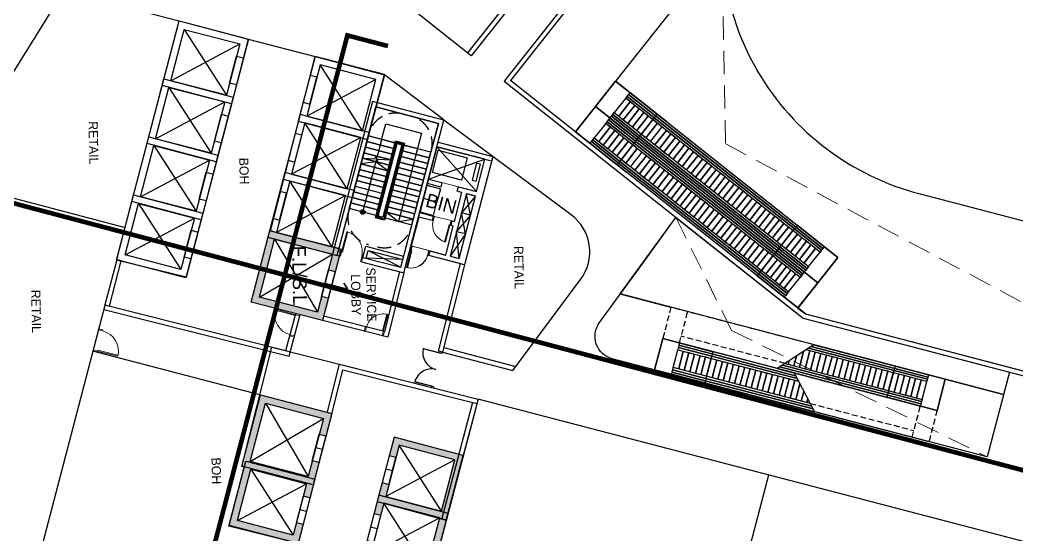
# Model space of a CAD drawing. Header units: millimetres. Extents: x 573003 to 1294762, y -9906 to 413061.
# Drawn here: x 690321 to 733577, y 323933 to 346265 of the extents above; entities that cross this region are included whole.
import ezdxf
from ezdxf.enums import TextEntityAlignment as Align
from ezdxf.xclip import XClip

# ---------------------------------------------------------------- set-up
doc = ezdxf.new("R2010")
doc.units = ezdxf.units.MM
doc.header["$MEASUREMENT"] = 0
for name, pattern in [('CONTINOUS', [0]), ('DASHDOT', [1, 0.5, -0.25, 0, -0.25]), ('DASHED', [4.5, 3, -1.5]), ('DASHED2', [0.375, 0.25, -0.125]), ('PHANTOM', [12.5, 6.25, -1.25, 1.25, -1.25, 1.25, -1.25]), ('PHANTOM2', [31.75, 15.875, -3.175, 3.175, -3.175, 3.175, -3.175])]:
    doc.linetypes.add(name, pattern=pattern)
for name, color, linetype in [('1DOOR', 1, 'Continuous'), ('220403_HDN_Penthouse Plan$0$A-_FURN----_E-_N', 251, 'Continuous'), ('220403_HDN_Penthouse Plan$0$A-CORE-OTLN', 160, 'Continuous'), ('220403_HDN_Penthouse Plan$0$A-OPNG-SLAB', 1, 'Continuous'), ('A-_ANOT----_H-_N', 8, 'Continuous'), ('A-ANNO-ROOM', 50, 'Continuous'), ('A-ANNO-SYMB-SECT', 50, 'PHANTOM2'), ('A-AREA-NON-PLOT', 4, 'Continuous'), ('A-CORE-OTLN', 160, 'Continuous'), ('A-FLOR-STRS', 1, 'Continuous'), ('A-FLOR-STRS-ARROW', 8, 'Continuous'), ('A-LANDSCAPE', 8, 'Continuous'), ('A-OPNG-SLAB', 1, 'Continuous'), ('A-ROOF-PARAPET', 135, 'Continuous'), ('A-SITE BDRY', 5, 'PHANTOM'), ('A-STRUCT-OTLN', 3, 'Continuous'), ('A-WALL-PATT', 251, 'Continuous'), ('Site_plot line', 1, 'DASHDOT')]:
    doc.layers.add(name, color=color, linetype=linetype)
for name, color, linetype, lineweight in [('220403_HDN_Penthouse Plan$0$A-DOOR', 1, 'Continuous', 9), ('A-DOOR', 1, 'Continuous', 9), ('D-building block', 8, 'Continuous', 13)]:
    doc.layers.add(name, color=color, linetype=linetype, lineweight=lineweight)
doc.styles.add('220126_HDN_HBA typical plan$0$211210_HDN_HBA_TYPICAL PLAN CORE OPT 1$0$HBA-Text', font='GOTHIC.TTF')
doc.styles.add('HBA-Text', font='GOTHIC.TTF')

# ---------------------------------------------------------------- blocks, each defined once
blk = doc.blocks.new('A-SEC-REF-ARROW')
at = {"layer": 'A-ANNO-SYMB-SECT', "linetype": 'Continuous', "ltscale": 800}
blk.add_hatch(color=256, dxfattribs=at).paths.add_polyline_path([(0, -600, -0.414214), (-600, 0, -0.414214), (0, 600), (0, 900), (-900, 0), (0, -900)])
blk.add_lwpolyline([(0, -600), (0, -900), (-900, 0), (0, 900), (0, 600)], dxfattribs=at)
blk.add_circle((0, 0), 600, dxfattribs=at)
blk = doc.blocks.new('Section Mark 1-150')
at = {"layer": 'A-ANNO-SYMB-SECT', "linetype": 'Continuous'}
blk.add_line((-900, 0), (900, 0), dxfattribs=at)
at = {"layer": 'A-ANNO-SYMB-SECT', "xscale": 1.500000001396984, "yscale": 1.500000001396984, "zscale": 1.500000001396984, "rotation": 270}
blk.add_blockref('A-SEC-REF-ARROW', (0, 0), dxfattribs=at)
at = {"layer": 'A-ANNO-SYMB-SECT', "style": 'HBA-Text'}
for tag, height, p in [('SECTION-NAME', 450, (-38, 400)), ('SECTION-DWG', 300, (-16, -283))]:
    blk.add_attdef(tag, text='', height=height, dxfattribs=at).set_placement(p, align=Align.MIDDLE)
blk = doc.blocks.new('boundary nsetback')
at = {"layer": 'Site_plot line', "linetype": 'DASHED2', "ltscale": 8000}
blk.add_arc((2809423, 627182), 63167, 126.15275, 263.78897, dxfattribs=at)
blk = doc.blocks.new('P150')
for points in [[(-1.53, 0.1), (-1.55, 0.1), (-1.55, 0.85), (-1.53, 0.85)], [(-0.05, 0.1), (-0.07, 0.1), (-0.07, 0.85), (-0.05, 0.85)], [(-1.6, 0), (-1.55, 0), (-1.55, 0.1), (-1.6, 0.1)], [(-0.05, 0), (0, 0), (0, 0.1), (-0.05, 0.1)]]:
    blk.add_lwpolyline(points, close=True)
for centre, start, end in [((-1.55, 0.1), 0, 90), ((-0.05, 0.1), 90, 180)]:
    blk.add_arc(centre, 0.75, start, end)
blk = doc.blocks.new('210204_1m door')
for points in [[(50, 200), (50, 1100), (90, 1100), (90, 200)], [(0, 0), (50, 0), (50, 200), (0, 200)], [(950, 0), (1000, 0), (1000, 200), (950, 200)]]:
    blk.add_lwpolyline(points, close=True)
at = {"color": 8}
blk.add_arc((50, 200), 900, 0, 90, dxfattribs=at)
blk = doc.blocks.new('220403_HDN_Penthouse Plan$0$220126_HDN_HBA typical plan$0$211210_HDN_HBA_TYPICAL PLAN CORE OPT 1$0$211207_850 door')
for points in [[(-50, 200), (-50, 950), (-90, 950), (-90, 200)], [(-800, 0), (-850, 0), (-850, 200), (-800, 200)], [(0, 0), (-50, 0), (-50, 200), (0, 200)]]:
    blk.add_lwpolyline(points, close=True)
blk.add_lwpolyline([(0, 0), (-850, 0)])
at = {"color": 8}
blk.add_arc((-50, 200), 750, 90, 180, dxfattribs=at)
blk = doc.blocks.new('Fire lift')
at = {"layer": 'A-WALL-PATT'}
h = blk.add_hatch(color=256, dxfattribs=at)
h.dxf.hatch_style = 1
h.paths.add_polyline_path([(-3200, 3200), (0, 3200), (0, 0), (-3200, 0)])
h.paths.add_polyline_path([(-2900, 2900), (-300, 2900), (-300, 300), (-2900, 300)], flags=16)
h.paths.add_polyline_path([(-2200, 3200), (-1000, 3200), (-1000, 2900), (-2200, 2900)], flags=17)
at = {"layer": 'A-_ANOT----_H-_N'}
blk.add_lwpolyline([(-1600, 2900), (-1600, 3900), (-1812, 3688), (-1600, 3900), (-1388, 3688)], dxfattribs=at)
at = {"layer": 'A-CORE-OTLN'}
for points in [[(-3200, 3200), (0, 3200), (0, 0), (-3200, 0)], [(-2200, 3200), (-1000, 3200), (-1000, 2900), (-2200, 2900)], [(-2900, 2900), (-300, 2900), (-300, 300), (-2900, 300)]]:
    blk.add_lwpolyline(points, close=True, dxfattribs=at)
at = {"layer": 'A-OPNG-SLAB'}
for points in [[(-2900, 300), (-300, 2900)], [(-300, 300), (-2900, 2900)]]:
    blk.add_lwpolyline(points, dxfattribs=at)
blk = doc.blocks.new('lift 1')
at = {"layer": 'A-WALL-PATT'}
h = blk.add_hatch(color=256, dxfattribs=at)
h.dxf.hatch_style = 1
h.paths.add_polyline_path([(11772526, 135756), (11772526, 132856), (11775626, 132856), (11775626, 135756)])
h.paths.add_polyline_path([(11772826, 135456), (11772826, 133156), (11775326, 133156), (11775326, 135456)], flags=16)
h.paths.add_polyline_path([(11772526, 134906), (11772526, 133706), (11772826, 133706), (11772826, 134906)], flags=17)
at = {"layer": 'A-_ANOT----_H-_N'}
blk.add_lwpolyline([(11772826, 134306), (11771826, 134306), (11772038, 134518), (11771826, 134306), (11772038, 134094)], dxfattribs=at)
at = {"layer": 'A-CORE-OTLN'}
for points in [[(11772526, 135756), (11772526, 132856), (11775626, 132856), (11775626, 135756)], [(11772826, 135456), (11772826, 133156), (11775326, 133156), (11775326, 135456)], [(11772526, 134906), (11772526, 133706), (11772826, 133706), (11772826, 134906)]]:
    blk.add_lwpolyline(points, close=True, dxfattribs=at)
at = {"layer": 'A-OPNG-SLAB'}
for points in [[(11775326, 135456), (11772826, 133156)], [(11775326, 133156), (11772826, 135456)]]:
    blk.add_lwpolyline(points, dxfattribs=at)
blk = doc.blocks.new('weqewqeqweq')
at = {"layer": 'A-FLOR-STRS', "color": 8, "linetype": 'DASHED2', "ltscale": 1000}
for p, q in [((-97098, 15690), (-96535, 16972)), ((-92718, 14093), (-96978, 15965))]:
    blk.add_line(p, q, dxfattribs=at)
at = {"layer": 'A-FLOR-STRS', "color": 8}
blk.add_line((-91353, 14695), (-93091, 13929), dxfattribs=at)
at = {"layer": 'A-FLOR-STRS', "color": 8, "linetype": 'DASHED2', "ltscale": 1000}
blk.add_lwpolyline([(-91353, 14695), (-97222, 17274), (-97785, 15992)], dxfattribs=at)
at = {"layer": 'A-FLOR-STRS', "color": 8}
for points in [[(-92967, 13984), (-87171, 11437), (-87211, 11346), (-97785, 15992)], [(-91353, 14695), (-85961, 12326), (-86524, 11044), (-93091, 13929)], [(-92519, 14181), (-92583, 14034), (-92354, 13933), (-92180, 14330)], [(-92180, 14330), (-92354, 13933), (-92126, 13833), (-91842, 14479)], [(-91842, 14479), (-92126, 13833), (-91897, 13732), (-91575, 14465), (-91725, 14531)], [(-91601, 14585), (-86728, 12444), (-86768, 12353), (-91725, 14531)], [(-91477, 14640), (-86688, 12536), (-86728, 12444), (-91601, 14585)], [(-91353, 14695), (-86648, 12627), (-86688, 12536), (-91477, 14640)], [(-93091, 13929), (-86524, 11044)], [(-93091, 13929), (-87211, 11346)], [(-86524, 11044), (-93006, 13892)], [(-92842, 14039), (-87130, 11529), (-87171, 11437), (-92967, 13984)], [(-92718, 14093), (-87090, 11620), (-87130, 11529), (-92842, 14039)], [(-92718, 14093), (-92583, 14034), (-92519, 14181)], [(-86524, 11044), (-88584, 11949)]]:
    blk.add_lwpolyline(points, dxfattribs=at)
for points in [[(-91346, 14364), (-91575, 14465), (-91897, 13732), (-91668, 13632)], [(-91117, 14264), (-91346, 14364), (-91668, 13632), (-91439, 13531)], [(-90888, 14163), (-91117, 14264), (-91439, 13531), (-91210, 13431)], [(-90659, 14062), (-90888, 14163), (-91210, 13431), (-90981, 13330)], [(-90430, 13962), (-90659, 14062), (-90981, 13330), (-90752, 13229)], [(-90202, 13861), (-90430, 13962), (-90752, 13229), (-90523, 13129)], [(-89973, 13761), (-90202, 13861), (-90523, 13129), (-90295, 13028)], [(-89744, 13660), (-89973, 13761), (-90295, 13028), (-90066, 12928)], [(-89515, 13560), (-89744, 13660), (-90066, 12928), (-89837, 12827)], [(-89286, 13459), (-89515, 13560), (-89837, 12827), (-89608, 12727)], [(-89057, 13358), (-89286, 13459), (-89608, 12727), (-89379, 12626)], [(-88828, 13258), (-89057, 13358), (-89379, 12626), (-89150, 12525)], [(-88599, 13157), (-88828, 13258), (-89150, 12525), (-88921, 12425)], [(-88371, 13057), (-88599, 13157), (-88921, 12425), (-88692, 12324)], [(-88142, 12956), (-88371, 13057), (-88692, 12324), (-88464, 12224)], [(-85961, 12326), (-88021, 13231), (-88584, 11949), (-86524, 11044)], [(-87913, 12856), (-88142, 12956), (-88464, 12224), (-88235, 12123)], [(-87684, 12755), (-87913, 12856), (-88235, 12123), (-88006, 12023)], [(-87455, 12654), (-87684, 12755), (-88006, 12023), (-87777, 11922)], [(-87226, 12554), (-87455, 12654), (-87777, 11922), (-87548, 11821)], [(-86997, 12453), (-87226, 12554), (-87548, 11821), (-87319, 11721)], [(-86768, 12353), (-86997, 12453), (-87319, 11721), (-87090, 11620)]]:
    blk.add_lwpolyline(points, close=True, dxfattribs=at)
at = {"layer": 'D-building block', "linetype": 'CONTINOUS', "ltscale": 10000}
blk.add_line((-86524, 11044), (-85961, 12326), dxfattribs=at)
blk = doc.blocks.new('qewqweqweqeeee')
at = {"layer": 'A-FLOR-STRS', "color": 8}
for points in [[(-32854, -72884), (-26998, -65428), (-25897, -66292), (-31753, -73749)], [(-32854, -72884), (-27461, -66017), (-27382, -66079), (-32775, -72946)], [(-32775, -72946), (-27382, -66079), (-27304, -66141), (-32697, -73008)], [(-32697, -73008), (-27304, -66141), (-27225, -66203), (-32618, -73070)], [(-31753, -73749), (-25897, -66292), (-24796, -67157), (-30652, -74614)], [(-25897, -66292), (-30270, -71860)], [(-31989, -73564), (-26596, -66697), (-26517, -66759), (-31910, -73626)], [(-31910, -73626), (-26517, -66759), (-26438, -66820), (-31832, -73687)], [(-31832, -73687), (-26438, -66820), (-26360, -66882), (-31753, -73749)], [(-31753, -73749), (-26360, -66882), (-26281, -66944), (-31674, -73811)], [(-31674, -73811), (-26281, -66944), (-26202, -67006), (-31596, -73873)], [(-31596, -73873), (-26202, -67006), (-26124, -67067), (-31517, -73934)], [(-24796, -67157), (-29169, -72725)], [(-30888, -74428), (-25495, -67562), (-25416, -67623), (-30809, -74490)], [(-30809, -74490), (-25416, -67623), (-25337, -67685), (-30731, -74552)], [(-30731, -74552), (-25337, -67685), (-25259, -67747), (-30652, -74614)], [(-31753, -73749), (-33494, -75966), (-34595, -75101), (-32854, -72884)], [(-32854, -72884), (-34595, -75101), (-33494, -75966), (-31753, -73749)], [(-32775, -72946), (-34022, -74533), (-34101, -74472), (-32854, -72884)], [(-32697, -73008), (-33943, -74595), (-34022, -74533), (-32775, -72946)], [(-32618, -73070), (-33865, -74657), (-33943, -74595), (-32697, -73008)], [(-32618, -73070), (-32784, -73281), (-32155, -73775), (-31989, -73564)], [(-31989, -73564), (-31846, -73382), (-32475, -72887), (-32618, -73070)], [(-32480, -74674), (-32073, -74157), (-33174, -73292), (-33503, -73710)], [(-30652, -74614), (-32393, -76830), (-33494, -75966), (-31753, -73749)], [(-31753, -73749), (-33494, -75966), (-32393, -76830), (-30652, -74614)], [(-32637, -74390), (-32618, -74365), (-33247, -73871), (-33267, -73895)], [(-31910, -73626), (-33157, -75213), (-33236, -75151), (-31989, -73564)], [(-31832, -73687), (-33078, -75275), (-33157, -75213), (-31910, -73626)], [(-31753, -73749), (-33000, -75336), (-33078, -75275), (-31832, -73687)], [(-31674, -73811), (-32921, -75398), (-33000, -75336), (-31753, -73749)], [(-31596, -73873), (-32842, -75460), (-32921, -75398), (-31674, -73811)], [(-31517, -73934), (-32764, -75522), (-32842, -75460), (-31596, -73873)], [(-31517, -73934), (-31683, -74145), (-31054, -74640), (-30888, -74428)], [(-30888, -74428), (-30745, -74246), (-31374, -73752), (-31517, -73934)], [(-33390, -74053), (-33402, -74067), (-32772, -74561), (-32761, -74547)], [(-31379, -75539), (-30972, -75021), (-32073, -74157), (-32402, -74575)], [(-31536, -75254), (-31517, -75229), (-32146, -74735), (-32166, -74760)], [(-30809, -74490), (-32056, -76078), (-32135, -76016), (-30888, -74428)], [(-30731, -74552), (-31977, -76139), (-32056, -76078), (-30809, -74490)], [(-30652, -74614), (-31899, -76201), (-31977, -76139), (-30731, -74552)], [(-32289, -74917), (-32301, -74932), (-31671, -75426), (-31660, -75412)]]:
    blk.add_lwpolyline(points, dxfattribs=at)
for points in [[(-26998, -65428), (-28387, -67197), (-27286, -68062), (-25897, -66292)], [(-27534, -66596), (-27688, -66793), (-27059, -67287), (-26905, -67090)], [(-27379, -66399), (-27534, -66596), (-26905, -67090), (-26750, -66893)], [(-27225, -66203), (-27379, -66399), (-26750, -66893), (-26596, -66697)], [(-25897, -66292), (-27286, -68062), (-26185, -68927), (-24796, -67157)], [(-27843, -66989), (-27997, -67186), (-27368, -67680), (-27213, -67483)], [(-27688, -66793), (-27843, -66989), (-27213, -67483), (-27059, -67287)], [(-28151, -67382), (-28306, -67579), (-27677, -68073), (-27522, -67877)], [(-27997, -67186), (-28151, -67382), (-27522, -67877), (-27368, -67680)], [(-26433, -67461), (-26587, -67657), (-25958, -68151), (-25804, -67955)], [(-26278, -67264), (-26433, -67461), (-25804, -67955), (-25649, -67758)], [(-26124, -67067), (-26278, -67264), (-25649, -67758), (-25495, -67562)], [(-28460, -67776), (-28615, -67972), (-27985, -68466), (-27831, -68270)], [(-28306, -67579), (-28460, -67776), (-27831, -68270), (-27677, -68073)], [(-26742, -67854), (-26896, -68051), (-26267, -68545), (-26112, -68348)], [(-26587, -67657), (-26742, -67854), (-26112, -68348), (-25958, -68151)], [(-28769, -68169), (-28923, -68365), (-28294, -68860), (-28140, -68663)], [(-28615, -67972), (-28769, -68169), (-28140, -68663), (-27985, -68466)], [(-27050, -68247), (-27205, -68444), (-26576, -68938), (-26421, -68741)], [(-26896, -68051), (-27050, -68247), (-26421, -68741), (-26267, -68545)], [(-29232, -68759), (-29387, -68955), (-28758, -69449), (-28603, -69253)], [(-29078, -68562), (-29232, -68759), (-28603, -69253), (-28449, -69056)], [(-28923, -68365), (-29078, -68562), (-28449, -69056), (-28294, -68860)], [(-27359, -68640), (-27514, -68837), (-26884, -69331), (-26730, -69135)], [(-27205, -68444), (-27359, -68640), (-26730, -69135), (-26576, -68938)], [(-29541, -69152), (-29696, -69349), (-29066, -69843), (-28912, -69646)], [(-29387, -68955), (-29541, -69152), (-28912, -69646), (-28758, -69449)], [(-27668, -69034), (-27822, -69230), (-27193, -69724), (-27039, -69528)], [(-27514, -68837), (-27668, -69034), (-27039, -69528), (-26884, -69331)], [(-29850, -69545), (-30004, -69742), (-29375, -70236), (-29221, -70039)], [(-29696, -69349), (-29850, -69545), (-29221, -70039), (-29066, -69843)], [(-28131, -69623), (-28286, -69820), (-27657, -70314), (-27502, -70118)], [(-27977, -69427), (-28131, -69623), (-27502, -70118), (-27348, -69921)], [(-27822, -69230), (-27977, -69427), (-27348, -69921), (-27193, -69724)], [(-30159, -69938), (-30313, -70135), (-29684, -70629), (-29530, -70432)], [(-30004, -69742), (-30159, -69938), (-29530, -70432), (-29375, -70236)], [(-28440, -70017), (-28595, -70213), (-27965, -70707), (-27811, -70511)], [(-28286, -69820), (-28440, -70017), (-27811, -70511), (-27657, -70314)], [(-30468, -70332), (-30622, -70528), (-29993, -71022), (-29838, -70826)], [(-30313, -70135), (-30468, -70332), (-29838, -70826), (-29684, -70629)], [(-28749, -70410), (-28903, -70606), (-28274, -71101), (-28120, -70904)], [(-28595, -70213), (-28749, -70410), (-28120, -70904), (-27965, -70707)], [(-30931, -70921), (-31085, -71118), (-30456, -71612), (-30302, -71416)], [(-30776, -70725), (-30931, -70921), (-30302, -71416), (-30147, -71219)], [(-30622, -70528), (-30776, -70725), (-30147, -71219), (-29993, -71022)], [(-29058, -70803), (-29212, -71000), (-28583, -71494), (-28429, -71297)], [(-28903, -70606), (-29058, -70803), (-28429, -71297), (-28274, -71101)], [(-31240, -71315), (-31394, -71511), (-30765, -72005), (-30611, -71809)], [(-31085, -71118), (-31240, -71315), (-30611, -71809), (-30456, -71612)], [(-29367, -71196), (-29521, -71393), (-28892, -71887), (-28737, -71690)], [(-29212, -71000), (-29367, -71196), (-28737, -71690), (-28583, -71494)], [(-31549, -71708), (-31703, -71904), (-31074, -72399), (-30919, -72202)], [(-31394, -71511), (-31549, -71708), (-30919, -72202), (-30765, -72005)], [(-29830, -71786), (-29984, -71983), (-29355, -72477), (-29201, -72280)], [(-29675, -71590), (-29830, -71786), (-29201, -72280), (-29046, -72084)], [(-29521, -71393), (-29675, -71590), (-29046, -72084), (-28892, -71887)], [(-31857, -72101), (-32012, -72298), (-31383, -72792), (-31228, -72595)], [(-31703, -71904), (-31857, -72101), (-31228, -72595), (-31074, -72399)], [(-30139, -72179), (-30293, -72376), (-29664, -72870), (-29510, -72673)], [(-29984, -71983), (-30139, -72179), (-29510, -72673), (-29355, -72477)], [(-32166, -72494), (-32321, -72691), (-31691, -73185), (-31537, -72988)], [(-32012, -72298), (-32166, -72494), (-31537, -72988), (-31383, -72792)], [(-30448, -72573), (-30602, -72769), (-29973, -73263), (-29818, -73067)], [(-30293, -72376), (-30448, -72573), (-29818, -73067), (-29664, -72870)], [(-32475, -72887), (-32629, -73084), (-32000, -73578), (-31846, -73382)], [(-32321, -72691), (-32475, -72887), (-31846, -73382), (-31691, -73185)], [(-30756, -72966), (-30911, -73162), (-30282, -73657), (-30127, -73460)], [(-30602, -72769), (-30756, -72966), (-30127, -73460), (-29973, -73263)], [(-32938, -73477), (-33093, -73674), (-32464, -74168), (-32309, -73971)], [(-32784, -73281), (-32938, -73477), (-32309, -73971), (-32155, -73775)], [(-31065, -73359), (-31220, -73556), (-30590, -74050), (-30436, -73853)], [(-30911, -73162), (-31065, -73359), (-30436, -73853), (-30282, -73657)], [(-33093, -73674), (-33247, -73871), (-32618, -74365), (-32464, -74168)], [(-31374, -73752), (-31528, -73949), (-30899, -74443), (-30745, -74246)], [(-31220, -73556), (-31374, -73752), (-30745, -74246), (-30590, -74050)], [(-33556, -74264), (-33710, -74460), (-33081, -74954), (-32927, -74758)], [(-33402, -74067), (-33556, -74264), (-32927, -74758), (-32772, -74561)], [(-31837, -74342), (-31992, -74539), (-31363, -75033), (-31208, -74836)], [(-31683, -74145), (-31837, -74342), (-31208, -74836), (-31054, -74640)], [(-33710, -74460), (-33865, -74657), (-33236, -75151), (-33081, -74954)], [(-31992, -74539), (-32146, -74735), (-31517, -75229), (-31363, -75033)], [(-32455, -75128), (-32609, -75325), (-31980, -75819), (-31826, -75623)], [(-32301, -74932), (-32455, -75128), (-31826, -75623), (-31671, -75426)], [(-32609, -75325), (-32764, -75522), (-32135, -76016), (-31980, -75819)]]:
    blk.add_lwpolyline(points, close=True, dxfattribs=at)
blk = doc.blocks.new('A$C5ECD7F29')
at = {"layer": 'A-FLOR-STRS-ARROW'}
h = blk.add_hatch(color=256, dxfattribs=at)
edge = h.paths.add_edge_path(flags=0)
edge.add_arc((88464, 317730), 100, 75.3402, 435.3402)
blk.add_hatch(color=256, dxfattribs=at).paths.add_polyline_path([(88548, 317676), (88564, 317736), (88541, 317793), (88489, 317826), (88427, 317823), (88380, 317784), (88364, 317724), (88387, 317666), (88439, 317633), (88500, 317637)], flags=0)
at = {"linetype": 'CONTINOUS', "ltscale": 250}
for p, q in [((95711, 343001, -497), (96373, 345531, -497)), ((92598, 331101, -497), (92023, 328901, -497))]:
    blk.add_line(p, q, dxfattribs=at)
at = {"color": 1, "elevation": -497}
blk.add_lwpolyline([(85876, 320681), (85168, 317972), (83910, 318301), (84619, 321010)], close=True, dxfattribs=at)
at = {"layer": '220403_HDN_Penthouse Plan$0$A-_FURN----_E-_N', "elevation": -497}
for points in [[(87882, 320366), (87302, 320517), (87453, 321098), (88034, 320946)], [(87882, 320366), (88463, 320215), (88614, 320795), (88034, 320946)]]:
    blk.add_lwpolyline(points, close=True, dxfattribs=at)
at = {"layer": '220403_HDN_Penthouse Plan$0$A-CORE-OTLN'}
for p, q in [((85439, 321003, -497), (86057, 323374, -497)), ((85632, 320952, -497), (86250, 323323, -497)), ((95063, 316725, -497), (96580, 322732, -497)), ((96580, 322732, -497), (101801, 321353, -497)), ((95305, 316870, -497), (96773, 322682, -497)), ((96725, 322489, -497), (101750, 321159, -497)), ((88680, 320158, -497), (89937, 319830, -497)), ((90175, 316765, -497), (90150, 316668, -497)), ((97126, 316204, -497), (95063, 316725, -497)), ((97175, 316398, -497), (95305, 316870, -497)), ((94715, 314532, -497), (92911, 315019, -497)), ((92685, 306496, -497), (94715, 314532, -497)), ((94473, 314390, -497), (92862, 314825, -497)), ((92492, 306546, -497), (94473, 314390, -497))]:
    blk.add_line(p, q, dxfattribs=at)
at = {"layer": '220403_HDN_Penthouse Plan$0$A-CORE-OTLN', "elevation": -497}
for points in [[(86057, 323374), (90749, 322151)], [(87620, 322036), (87567, 321832), (87373, 321883), (87578, 322667), (86177, 323032), (85634, 320952)], [(90479, 321911), (87771, 322617), (87670, 322230), (90378, 321524), (90479, 321911)], [(87771, 322617), (87696, 322326)], [(87620, 322036), (87582, 321891)], [(90328, 321330), (90328, 321330), (89071, 321658), (89046, 321561), (88853, 321611), (88878, 321708), (87620, 322036)], [(87035, 320587), (87187, 321167), (87380, 321117), (87229, 320536)], [(85634, 320952), (88487, 320208), (88638, 320789), (88832, 320738), (88680, 320158), (88680, 320158)], [(87035, 320587), (85634, 320952)]]:
    blk.add_lwpolyline(points, dxfattribs=at)
at = {"layer": '220403_HDN_Penthouse Plan$0$A-CORE-OTLN', "color": 8, "elevation": -497}
for points in [[(86342, 322668), (87077, 322477), (87122, 322650), (86387, 322842)], [(86114, 322260), (87081, 322008), (86754, 320750), (85786, 321002)]]:
    blk.add_lwpolyline(points, close=True, dxfattribs=at)
at = {"layer": '220403_HDN_Penthouse Plan$0$A-DOOR'}
blk.add_line((87373, 321883, -497), (87187, 321167, -497), dxfattribs=at)
at = {"layer": '220403_HDN_Penthouse Plan$0$A-OPNG-SLAB'}
for p, q in [((88594, 322402, -497), (87670, 322230, -497)), ((87771, 322617, -497), (88493, 322015, -497)), ((88594, 322402, -497), (89315, 321801, -497)), ((89416, 322188, -497), (88493, 322015, -497)), ((90479, 321911, -497), (89315, 321801, -497)), ((89416, 322188, -497), (90378, 321524, -497))]:
    blk.add_line(p, q, dxfattribs=at)
at = {"layer": '220403_HDN_Penthouse Plan$0$A-OPNG-SLAB', "elevation": -497}
for points in [[(87035, 320587), (86177, 323032)], [(85634, 320952), (87578, 322667)], [(88594, 322402), (88493, 322015)], [(89416, 322188), (89316, 321801)]]:
    blk.add_lwpolyline(points, dxfattribs=at)
at = {"layer": 'A-AREA-NON-PLOT', "elevation": -497}
blk.add_lwpolyline([(50400, 300836), (43715, 292396, -0.168851), (41455, 290378), (28640, 285172, -0.629343), (23279, 290094), (25630, 304629), (26278, 305814), (34644, 316377, -0.414213), (36049, 316540), (38087, 314926, 0.414214), (38789, 315007), (43306, 320710, -0.026295), (43019, 320990), (42695, 321373, -0.357011), (42614, 326439), (51772, 338002, -0.277059), (54469, 338734), (74377, 333479), (76982, 333300), (82797, 328698), (90430, 338343), (92626, 336605), (92884, 336932), (98185, 357195), (90525, 359199), (91345, 362332), (110513, 357317), (110875, 355830), (114576, 341076, -0.125916), (114571, 340084), (104921, 303295, -0.130105), (96964, 298264, -0.159511), (84611, 298193, -0.106576), (80009, 300600, 0.202877), (61699, 305714, -0.125574), (56935, 306271, -0.123135), (53064, 309106), (51085, 311447, 0.481998), (50303, 311424), (47843, 308319, -0.120039), (49401, 307219), (50537, 305582, -0.328788)], format="xyb", close=True, dxfattribs=at)
for points in [[(95407, 345784), (96376, 345529), (92017, 328892), (88695, 331317), (93064, 336837)], [(96580, 322732), (104319, 320701), (102058, 311931), (99530, 312586), (99502, 312481), (94321, 313789)], [(81723, 315669), (82509, 318676), (90039, 316697), (89290, 313728)], [(80179, 309767), (80966, 312774), (91290, 310065), (90555, 307048)]]:
    blk.add_lwpolyline(points, close=True, dxfattribs=at)
at = {"layer": 'A-CORE-OTLN'}
for p, q in [((92884, 336932, -497), (82760, 324141, -497)), ((74750, 330485, -497), (82760, 324141, -497)), ((73601, 328844, -497), (81688, 322439, -497)), ((73634, 328563, -497), (81564, 322282, -497)), ((90700, 321957, -497), (94492, 320999, -497)), ((90749, 322151, -497), (94539, 321193, -497)), ((94540, 321191, -497), (94492, 320999, -497)), ((89937, 319830, -497), (85632, 320952, -497)), ((90345, 320602, -497), (90151, 320653, -497)), ((90131, 319780, -497), (89937, 319830, -497)), ((91054, 319326, -502), (93645, 318672, -502)), ((91103, 319520, -502), (93887, 318817, -502))]:
    blk.add_line(p, q, dxfattribs=at)
at = {"layer": 'A-CORE-OTLN', "extrusion": (-5.42711e-07, -3.17388e-07, 1)}
for p, q in [((93887, 318817, -497), (93172, 315985, -497)), ((93645, 318672, -497), (92978, 316032, -497))]:
    blk.add_line(p, q, dxfattribs=at)
at = {"layer": 'A-CORE-OTLN', "elevation": -497}
for points in [[(92884, 336932), (98195, 357233)], [(93067, 336841), (98389, 357182)], [(74659, 330302), (82793, 323860), (93067, 336841)], [(90270, 322264), (90270, 322264)], [(90270, 322264), (90270, 322264)], [(90749, 322151), (90345, 320602)], [(90699, 321946), (90345, 320591)], [(90622, 317682), (91103, 319520), (84476, 321254), (83666, 318158), (90293, 316424), (90369, 316715)], [(90429, 317733), (90859, 319377), (84619, 321010), (83910, 318301), (90150, 316668)], [(90151, 320653), (90328, 321330)], [(90151, 320642), (90329, 321319)], [(89937, 319830), (89937, 319830)], [(90429, 317733), (89945, 317859), (90375, 319504)], [(90466, 317878), (90128, 317967), (90520, 319466)], [(90175, 316765), (90369, 316715)]]:
    blk.add_lwpolyline(points, dxfattribs=at)
for points in [[(88692, 318600), (88641, 318407), (85497, 319229), (85547, 319423)], [(81723, 315669), (84528, 314935), (85313, 317934), (82507, 318668)], [(82089, 315883), (84314, 315301), (84947, 317720), (82722, 318302)], [(84238, 315011), (87044, 314277), (87828, 317276), (85023, 318010)], [(84604, 315225), (86829, 314643), (87462, 317061), (85237, 317644)], [(86754, 314353), (89559, 313619), (90344, 316618), (87538, 317352)], [(87120, 314567), (89345, 313985), (89978, 316403), (87752, 316986)], [(82545, 315454), (83706, 315150), (83782, 315440), (82621, 315744)], [(85060, 314796), (86221, 314492), (86297, 314782), (85136, 315086)], [(87576, 314138), (88737, 313834), (88813, 314124), (87652, 314428)], [(80964, 312766), (83769, 312032), (82985, 309033), (80179, 309767)], [(81178, 312400), (83403, 311818), (82770, 309399), (80545, 309982)], [(81786, 312551), (82947, 312248), (82871, 311957), (81710, 312261)], [(83479, 312108), (86285, 311374), (85500, 308375), (82694, 309109)], [(84301, 311893), (85462, 311590), (85386, 311299), (84225, 311603)], [(83693, 311742), (85918, 311160), (85286, 308741), (83061, 309324)], [(85994, 311450), (88800, 310716), (88015, 307717), (85210, 308451)], [(86209, 311084), (88434, 310502), (87801, 308083), (85576, 308666)], [(86817, 311235), (87978, 310932), (87902, 310641), (86741, 310945)], [(88510, 310792), (91315, 310058), (90531, 307059), (87725, 307793)], [(88724, 310426), (90949, 309844), (90316, 307425), (88091, 308008)], [(89332, 310577), (90493, 310273), (90417, 309983), (89256, 310287)], [(90531, 307059), (92491, 306547), (92542, 306740), (90581, 307253)]]:
    blk.add_lwpolyline(points, close=True, dxfattribs=at)
at = {"layer": 'A-FLOR-STRS'}
for p, q in [((99868, 335329, -497), (112464, 332034, -497)), ((94345, 321242, -497), (95163, 324369, -497)), ((94539, 321193, -497), (95336, 324240, -497)), ((84473, 321254, -497), (82509, 318673, -497)), ((80964, 312766, -497), (81723, 315669, -497)), ((96385, 313262, -497), (94491, 306023, -497)), ((86576, 297671, -497), (89128, 307426, -497)), ((92466, 306553, -497), (104945, 303288, -497))]:
    blk.add_line(p, q, dxfattribs=at)
at = {"layer": 'A-FLOR-STRS', "elevation": -497}
for points in [[(54275, 338785), (54275, 338785), (73667, 333667, 0.415576), (87675, 341906), (92102, 358827)], [(110513, 357317), (114576, 341076, -0.125916), (114571, 340084), (104945, 303288), (104945, 303288, -0.297959), (83749, 298492, -0.093589), (80009, 300600), (80009, 300600), (80009, 300600, 0.195786), (61699, 305714), (61699, 305714, -0.263722), (53064, 309106), (51085, 311447, 0.473827), (50311, 311435), (47878, 308363, -0.090736), (49401, 307219), (50537, 305582, -0.330366), (50386, 300818), (44315, 293154), (44315, 293154), (43085, 291601, -0.12947), (41455, 290378), (28640, 285172, -0.584917), (23186, 289516), (25630, 304629, -0.085016), (26278, 305814), (29989, 310500), (34644, 316377), (34644, 316377)], [(95336, 324240), (91388, 327182, 0.414214), (88589, 326774), (84476, 321254)], [(81688, 322439), (70745, 308648, -0.241987), (69913, 308270), (58912, 308806, -0.147786), (55899, 310090), (50720, 316216, -0.357011), (50700, 317482), (54217, 321923)], [(87386, 300769), (84389, 301553, -0.075623), (83284, 302029), (79499, 304391, -0.328306), (79061, 305492), (80179, 309767)]]:
    blk.add_lwpolyline(points, format="xyb", dxfattribs=at)
for points in [[(102769, 346448), (96580, 322732)], [(76982, 333300), (82797, 328698), (82797, 328698)], [(90128, 317967), (90859, 319377)], [(90520, 319466), (90466, 317878)]]:
    blk.add_lwpolyline(points, dxfattribs=at)
blk.add_lwpolyline([(88695, 331317), (93067, 336841), (95407, 345784), (99082, 344822), (94824, 328553, -0.531851), (93259, 328004), (90660, 329891, 0)], format="xyb", close=True, dxfattribs=at)
for points in [[(85876, 320681), (85573, 319520), (85815, 319456), (86118, 320617)], [(86118, 320617), (85815, 319456), (86056, 319393), (86360, 320554)], [(86360, 320554), (86056, 319393), (86298, 319330), (86602, 320491)], [(86602, 320491), (86298, 319330), (86540, 319267), (86844, 320428)], [(86844, 320428), (86540, 319267), (86782, 319203), (87086, 320364)], [(87086, 320364), (86782, 319203), (87024, 319140), (87328, 320301)], [(87328, 320301), (87024, 319140), (87266, 319077), (87569, 320238)], [(87569, 320238), (87266, 319077), (87508, 319014), (87811, 320174)], [(87811, 320174), (87508, 319014), (87750, 318950), (88053, 320111)], [(88053, 320111), (87750, 318950), (87991, 318887), (88295, 320048)], [(88295, 320048), (87991, 318887), (88233, 318824), (88537, 319985)], [(88537, 319985), (88233, 318824), (88475, 318760), (88779, 319921)], [(88779, 319921), (88475, 318760), (88717, 318697), (89021, 319858)], [(85472, 319133), (85168, 317972), (85410, 317909), (85713, 319069)], [(85713, 319069), (85410, 317909), (85652, 317845), (85955, 319006)], [(85955, 319006), (85652, 317845), (85893, 317782), (86197, 318943)], [(86197, 318943), (85893, 317782), (86135, 317719), (86439, 318880)], [(86439, 318880), (86135, 317719), (86377, 317655), (86681, 318816)], [(86681, 318816), (86377, 317655), (86619, 317592), (86923, 318753)], [(86923, 318753), (86619, 317592), (86861, 317529), (87165, 318690)], [(87165, 318690), (86861, 317529), (87103, 317466), (87406, 318627)], [(87406, 318627), (87103, 317466), (87345, 317402), (87648, 318563)], [(87345, 317402), (87648, 318563), (87890, 318500), (87586, 317339)], [(87586, 317339), (87890, 318500), (88132, 318437), (87828, 317276)], [(87828, 317276), (88132, 318437), (88374, 318373), (88070, 317213)], [(88070, 317213), (88374, 318373), (88616, 318310), (88312, 317149)]]:
    blk.add_lwpolyline(points, close=True, dxfattribs=at)
at = {"layer": 'A-FLOR-STRS-ARROW'}
blk.add_line((88387, 317666, -497), (88439, 317633, -497), dxfattribs=at)
at = {"layer": 'A-FLOR-STRS-ARROW', "elevation": -497}
for points in [[(88464, 317730), (85320, 318552), (85223, 318578), (84642, 318729), (85047, 320277), (88869, 319278)], [(88475, 318760), (88869, 319278), (88779, 319921)], [(86135, 317719), (86162, 318258), (86039, 318314), (86296, 318348), (86170, 318402), (86197, 318943)], [(86681, 318816), (86287, 318299), (86377, 317655)]]:
    blk.add_lwpolyline(points, dxfattribs=at)
at = {"layer": 'A-FLOR-STRS-ARROW'}
blk.add_circle((88464, 317730, -497), 100, dxfattribs=at)
at = {"layer": 'A-FLOR-STRS-ARROW', "linetype": 'DASHED', "ltscale": 200}
for centre, start, end in [((85476, 319545, -497), 75.3402, 165.3402), ((88814, 318672, -497), 345.3402, 75.3402), ((85375, 319158, -497), 165.3402, 255.3402), ((88712, 318285, -497), 255.3402, 345.3402)]:
    blk.add_arc(centre, 1200, start, end, dxfattribs=at)
at = {"layer": 'A-OPNG-SLAB', "elevation": -497}
for points in [[(82722, 318302), (84314, 315301)], [(84947, 317720), (82089, 315883)], [(85237, 317644), (86829, 314643)], [(87462, 317061), (84604, 315225)], [(87752, 316986), (89345, 313985)], [(89978, 316403), (87120, 314567)], [(82770, 309399), (81178, 312400)], [(80545, 309982), (83403, 311818)], [(85286, 308741), (83693, 311742)], [(83061, 309324), (85918, 311160)], [(87801, 308083), (86209, 311084)], [(85576, 308666), (88434, 310502)], [(90316, 307425), (88724, 310426)], [(88091, 308008), (90949, 309844)]]:
    blk.add_lwpolyline(points, dxfattribs=at)
at = {"layer": 'A-ROOF-PARAPET', "elevation": -497}
for points in [[(88814, 318672), (88712, 318285), (85375, 319158), (85476, 319545)], [(88753, 318636), (88677, 318346), (85436, 319194), (85512, 319484)]]:
    blk.add_lwpolyline(points, close=True, dxfattribs=at)
at = {"layer": 'D-building block'}
for p, q in [((81230, 309492, -497), (89563, 307312, -497)), ((89562, 307313, -497), (90441, 307083, -497))]:
    blk.add_line(p, q, dxfattribs=at)
at = {"layer": 'D-building block', "linetype": 'DASHED2', "ltscale": 4000, "elevation": -497}
blk.add_lwpolyline([(83363, 297041, 0.019736), (83363, 297041), (83363, 297041), (83363, 297041, -0.118045), (79031, 299460, 0.379208), (47543, 297229), (41583, 289705, -0.083537), (37805, 287276), (28490, 283492, -0.487826), (23025, 288518), (25630, 304629, -0.085016), (26278, 305814), (54761, 341775, -0.436558), (63500, 343145), (69594, 338319, 0.564483), (77626, 340924), (82928, 361440, -0.164455), (84644, 364054), (97956, 375926, -0.524678), (106941, 373469), (114626, 342752, -0.089902), (114324, 339141), (104945, 303288, -0.155238), (104945, 303288, -0.28656)], format="xyb", close=True, dxfattribs=at)
blk.add_lwpolyline([(76982, 333300), (85514, 333475), (98195, 357233)], dxfattribs=at)
at = {"layer": 'D-building block', "linetype": 'DASHED2', "ltscale": 4000, "extrusion": (-3.08717e-07, 2.65945e-07, 1), "elevation": -497}
blk.add_lwpolyline([(88695, 331317), (93598, 333728), (99082, 344822)], dxfattribs=at)
at = {"linetype": 'DASHED', "ltscale": 250, "xscale": -1, "rotation": 51.61931386614376}
blk.add_blockref('weqewqeqweq', (50243, 255709, -497), dxfattribs=at)
at = {"linetype": 'DASHED', "ltscale": 100}
for name, p, rotation in [('weqewqeqweq', (94345, 429830, -497), 99.06112766105622), ('qewqweqweqeeee', (117674, 403668, -497), 359.7843668921854)]:
    blk.add_blockref(name, p, dxfattribs=dict(at, rotation=rotation))
at = {"layer": '1DOOR', "xscale": 999.9999999999937, "yscale": 999.9999999999937, "zscale": 999.9999999999937, "rotation": 165.8804935248738}
blk.add_blockref('P150', (94540, 321191, -497), dxfattribs=at)
at = {"layer": '220403_HDN_Penthouse Plan$0$A-DOOR', "xscale": -1, "rotation": 255.3917299996799}
blk.add_blockref('220403_HDN_Penthouse Plan$0$220126_HDN_HBA typical plan$0$211210_HDN_HBA_TYPICAL PLAN CORE OPT 1$0$211207_850 door', (88853, 321611, -497), dxfattribs=at)
at = {"layer": '220403_HDN_Penthouse Plan$0$A-DOOR'}
for p, rotation in [((89936, 319820, -497), 255.3402863670107), ((89937, 319830, -497), 255.3917268269114)]:
    blk.add_blockref('220403_HDN_Penthouse Plan$0$220126_HDN_HBA typical plan$0$211210_HDN_HBA_TYPICAL PLAN CORE OPT 1$0$211207_850 door', p, dxfattribs=dict(at, rotation=rotation))
at = {"layer": '220403_HDN_Penthouse Plan$0$A-DOOR', "extrusion": (-8.60094e-07, 2.2534e-07, 1), "rotation": 75.34028636715713}
blk.add_blockref('220403_HDN_Penthouse Plan$0$220126_HDN_HBA typical plan$0$211210_HDN_HBA_TYPICAL PLAN CORE OPT 1$0$211207_850 door', (93838, 318621, -497), dxfattribs=at)
at = {"layer": 'A-DOOR', "rotation": 75.34050172720372}
blk.add_blockref('210204_1m door', (90369, 316715, -497), dxfattribs=at)
at = {"layer": 'A-DOOR', "extrusion": (-3.10175e-07, 5.40757e-07, 1), "xscale": -1, "rotation": 164.8626829324967}
blk.add_blockref('210204_1m door', (92920, 315017, -497), dxfattribs=at)
at = {"layer": 'A-DOOR', "xscale": -1, "rotation": 345.8258336514901}
blk.add_blockref('210204_1m door', (94491, 306023, -497), dxfattribs=at)
at = {"layer": 'A-FLOR-STRS'}
ref = blk.add_blockref('lift 1', (-2749828, -11104542, -497), dxfattribs=dict(at, rotation=75.34022062668184))
XClip(ref).set_block_clipping_path([(11772526.2046892289, 135736.0510077495), (11772526.0132662933, 132855.999999674), (11775626.2046892289, 132836.0510077421), (11775626.2046892289, 135736.0510077495)])
ref = blk.add_blockref('lift 1', (-2747313, -11105200, -497), dxfattribs=dict(at, rotation=75.34022062668184))
XClip(ref).set_block_clipping_path([(11772526.2046892289, 135736.0510077495), (11772526.0132662933, 132855.999999674), (11775626.2046892289, 132836.0510077421), (11775626.2046892289, 135736.0510077495)])
ref = blk.add_blockref('lift 1', (3182951, 11678158, -497), dxfattribs=dict(at, xscale=-1, rotation=75.48040668986586))
XClip(ref).set_block_clipping_path([(11772526.2046892289, 135736.0510077495), (11772526.0132662933, 132855.999999674), (11775626.2046892289, 132836.0510077421), (11775626.2046892289, 135736.0510077495)])
at = {"layer": 'A-LANDSCAPE', "rotation": 345.4046804480844}
blk.add_blockref('Fire lift', (92366, 312888, -497), dxfattribs=at)
at = {"layer": 'A-LANDSCAPE'}
ref = blk.add_blockref('Fire lift', (99489, 312484, -497), dxfattribs=dict(at, rotation=345.4046804480844))
XClip(ref).set_block_clipping_path([(-3199.0158172529, 3200.0000459896), (0.0000492744, 3199.9999999972), (0.0000032689, -0.0000000009), (-3199.7434361801, 0.0000459999)])
at = {"layer": 'A-SITE BDRY', "rotation": 1.170508916669246}
blk.add_blockref('boundary nsetback', (-2709858, -397705, -497), dxfattribs=at)
blk.add_blockref('boundary nsetback', (-2709858, -397705, -497), dxfattribs=at)
blk.add_blockref('boundary nsetback', (-2709858, -397705, -497), dxfattribs=at)
at = {"layer": 'A-ANNO-ROOM', "char_height": 400, "width": 3000, "attachment_point": 2, "rotation": 1.1705, "style": '220126_HDN_HBA typical plan$0$211210_HDN_HBA_TYPICAL PLAN CORE OPT 1$0$HBA-Text'}
for s, insert in [('RETAIL', (90868, 324708, -497)), ('SERVICE LOBBY', (92037, 318303, -497)), ('BOH', (86683, 312783, -497)), ('BOH', (99683, 311579, -497)), ('RETAIL', (85459, 306252, -497)), ('RETAIL', (92766, 303764, -497))]:
    blk.add_mtext(s, dxfattribs=dict(at, insert=insert))
at = {"layer": 'A-ANNO-ROOM', "char_height": 600, "attachment_point": 2, "style": '220126_HDN_HBA typical plan$0$211210_HDN_HBA_TYPICAL PLAN CORE OPT 1$0$HBA-Text'}
for s, insert, rotation in [('{\\fCentury Gothic|b0|i0|c0|p34;\\C2;BIN}', (87813, 321215, -497), 75.21), ('{\\C2;F.L/S.L}', (91211, 315289, -497), 1.1705)]:
    blk.add_mtext_dynamic_manual_height_columns(s, width=2474.58, gutter_width=6.25, heights=[0], dxfattribs=dict(at, insert=insert, rotation=rotation))

msp = doc.modelspace()

# ---------------------------------------------------------------- linework, layer by layer
at = {"layer": 'A-STRUCT-OTLN', "extrusion": (-6.43804e-08, 1.1258e-05, 1), "const_width": 200, "elevation": 164.2}
msp.add_lwpolyline([(706285.4, 345134.1), (704524.1, 345595.5), (691376.9, 295246.9), (693651.6, 294652.1)], dxfattribs=at)
at = {"layer": 'A-STRUCT-OTLN', "extrusion": (2.31432e-05, -6.8134e-06, 1), "const_width": 200, "elevation": 171.6}
msp.add_lwpolyline([(683005, 343420.2), (682214.8, 340388.4), (764903.6, 318526.9), (766177.3, 323413.7)], dxfattribs=at)

# ---------------------------------------------------------------- block references
at = {"layer": 'A-ANNO-SYMB-SECT', "extrusion": (-4.23605e-05, 4.5064e-05, 1)}
ref = msp.add_blockref('Section Mark 1-150', (734078.2, 350517.4, 144.5), dxfattribs=dict(at, xscale=4.00000037023994, yscale=4.00000037023994, zscale=4.00000037023994, rotation=321.6194480775963))
ref.add_attrib('SECTION-DWG', '-', dxfattribs={"extrusion": (-4.23605e-05, 4.5064e-05, 1), "height": 1200, "rotation": 321.61945, "style": 'HBA-Text'}).set_placement((733325.4, 349669.3, 144.5), align=Align.MIDDLE)
ref.add_attrib('SECTION-NAME', '3', dxfattribs={"extrusion": (-4.23605e-05, 4.5064e-05, 1), "height": 1800, "rotation": 321.61945, "style": 'HBA-Text'}).set_placement((734952.8, 351866, 144.5), align=Align.MIDDLE)
at = {"layer": 'A-SITE BDRY', "extrusion": (-2.99858e-06, 1.0814e-14, 1), "rotation": 271.1706226210165}
msp.add_blockref('boundary nsetback', (-10249.2, 3136258.8, 150), dxfattribs=at)
at = {"layer": 'A-WALL-PATT', "extrusion": (0.000121604, -7.882e-05, 1), "rotation": 270.0001156918269}
msp.add_blockref('A$C5ECD7F29', (387460.9, 426401.3, 727.7), dxfattribs=at)

doc.saveas('drawing.dxf')
